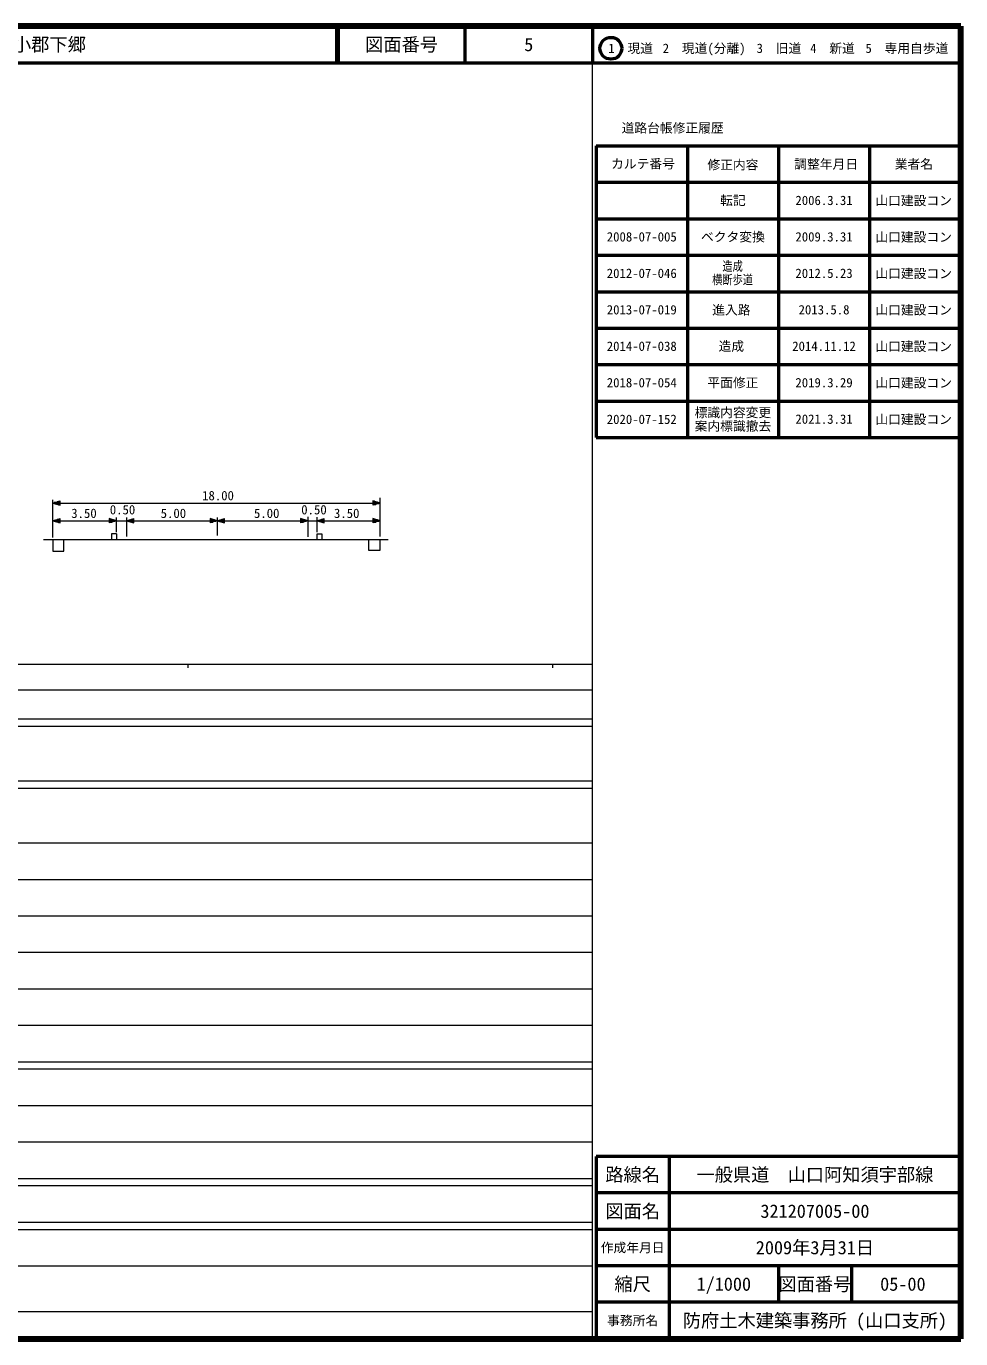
# Model space of a CAD drawing. Units: millimetres, scale not verified. Extents: x 40000 to 680000, y 20000 to 380000.
# Drawn here: x 423658 to 680000, y 20000 to 380000 of the extents above; entities that cross this region are included whole.
import ezdxf
from ezdxf.enums import TextEntityAlignment as Align

# ---------------------------------------------------------------- set-up
doc = ezdxf.new("R2010")
doc.units = ezdxf.units.MM
doc.header["$LTSCALE"] = 1000
for name, color, linetype, lineweight in [('M-BGD', 7, 'Continuous', 13), ('M-TTL', 2, 'Continuous', 140), ('M-TTL-BAND', 7, 'Continuous', 13), ('M-TTL-FRAM', 2, 'Continuous', 50), ('M-TTL-LINE', 7, 'Continuous', 50)]:
    doc.layers.add(name, color=color, linetype=linetype, lineweight=lineweight)
doc.layers.add('M-TTL-TXT', color=7, linetype='Continuous')
doc.styles.add('ＭＳ ゴシック', font='')
doc.styles.get('ＭＳ ゴシック').set_extended_font_data('MS Gothic')

msp = doc.modelspace()

# ---------------------------------------------------------------- linework, layer by layer
at = {"layer": 'M-BGD'}
for p, q in [((430943, 239760), (430943, 250081)), ((430943, 249216), (432943, 249816)), ((430943, 249216), (432943, 248616)), ((430943, 249216), (432943, 249216)), ((432943, 249336), (431343, 249336)), ((432943, 249096), (431343, 249096)), ((431743, 249456), (432943, 249456)), ((431743, 248976), (432943, 248976)), ((432943, 249576), (432143, 249576)), ((432943, 248856), (432143, 248856)), ((432543, 249696), (432943, 249696)), ((432543, 248736), (432943, 248736)), ((432943, 248616), (432943, 249816)), ((432943, 249216), (518767, 249216)), ((520767, 249216), (518767, 249816)), ((518767, 249816), (518767, 248616)), ((519167, 249696), (518767, 249696)), ((518767, 249576), (519567, 249576)), ((519967, 249456), (518767, 249456)), ((518767, 249336), (520367, 249336)), ((520767, 249216), (518767, 248616)), ((520767, 249216), (518767, 249216)), ((518767, 249096), (520367, 249096)), ((519967, 248976), (518767, 248976)), ((518767, 248856), (519567, 248856)), ((519167, 248736), (518767, 248736)), ((520767, 240018), (520767, 250638)), ((430943, 244357), (432943, 244957)), ((432543, 244837), (432943, 244837)), ((432943, 243757), (432943, 244957)), ((446386, 244957), (446386, 243757)), ((448386, 244357), (446386, 244957)), ((446786, 244837), (446386, 244837)), ((448386, 241205), (448386, 245295)), ((451194, 245277), (451194, 240064)), ((451194, 244357), (453194, 244957)), ((452794, 244837), (453194, 244837)), ((453194, 243757), (453194, 244957)), ((474067, 244957), (474067, 243757)), ((476067, 244357), (474067, 244957)), ((474467, 244837), (474067, 244837)), ((476067, 245218), (476067, 240321)), ((476067, 244357), (478067, 244957)), ((477667, 244837), (478067, 244837)), ((478067, 243757), (478067, 244957)), ((498877, 244957), (498877, 243757)), ((500877, 244357), (498877, 244957)), ((499277, 244837), (498877, 244837)), ((500877, 245411), (500877, 239970)), ((503422, 241268), (503422, 245376)), ((503422, 244357), (505422, 244957)), ((505022, 244837), (505422, 244837)), ((505422, 243757), (505422, 244957)), ((518767, 244957), (518767, 243757)), ((520767, 244357), (518767, 244957)), ((519167, 244837), (518767, 244837)), ((430943, 244357), (432943, 244357)), ((430943, 244357), (432943, 243757)), ((432943, 244477), (431343, 244477)), ((432943, 244237), (431343, 244237)), ((431743, 244597), (432943, 244597)), ((431743, 244117), (432943, 244117)), ((432943, 244717), (432143, 244717)), ((432943, 243997), (432143, 243997)), ((432543, 243877), (432943, 243877)), ((432943, 244357), (446386, 244357)), ((446386, 244717), (447186, 244717)), ((447586, 244597), (446386, 244597)), ((446386, 244477), (447986, 244477)), ((448386, 244357), (446386, 244357)), ((448386, 244357), (446386, 243757)), ((446386, 244237), (447986, 244237)), ((447586, 244117), (446386, 244117)), ((446386, 243997), (447186, 243997)), ((446786, 243877), (446386, 243877)), ((448386, 244357), (451194, 244357)), ((451194, 244357), (453194, 244357)), ((451194, 244357), (453194, 243757)), ((453194, 244477), (451594, 244477)), ((453194, 244237), (451594, 244237)), ((451994, 244597), (453194, 244597)), ((451994, 244117), (453194, 244117)), ((453194, 244717), (452394, 244717)), ((453194, 243997), (452394, 243997)), ((452794, 243877), (453194, 243877)), ((453194, 244357), (474067, 244357)), ((474067, 244717), (474867, 244717)), ((475267, 244597), (474067, 244597)), ((474067, 244477), (475667, 244477)), ((476067, 244357), (474067, 244357)), ((476067, 244357), (474067, 243757)), ((474067, 244237), (475667, 244237)), ((475267, 244117), (474067, 244117)), ((474067, 243997), (474867, 243997)), ((474467, 243877), (474067, 243877)), ((476067, 244357), (478067, 244357)), ((476067, 244357), (478067, 243757)), ((478067, 244477), (476467, 244477)), ((478067, 244237), (476467, 244237)), ((476867, 244597), (478067, 244597)), ((476867, 244117), (478067, 244117)), ((478067, 244717), (477267, 244717)), ((478067, 243997), (477267, 243997)), ((477667, 243877), (478067, 243877)), ((478067, 244357), (498877, 244357)), ((498877, 244717), (499677, 244717)), ((500077, 244597), (498877, 244597)), ((498877, 244477), (500477, 244477)), ((500877, 244357), (498877, 244357)), ((500877, 244357), (498877, 243757)), ((498877, 244237), (500477, 244237)), ((500077, 244117), (498877, 244117)), ((498877, 243997), (499677, 243997)), ((499277, 243877), (498877, 243877)), ((500877, 244357), (503422, 244357)), ((503422, 244357), (505422, 244357)), ((503422, 244357), (505422, 243757)), ((505422, 244477), (503822, 244477)), ((505422, 244237), (503822, 244237)), ((504222, 244597), (505422, 244597)), ((504222, 244117), (505422, 244117)), ((505422, 244717), (504622, 244717)), ((505422, 243997), (504622, 243997)), ((505022, 243877), (505422, 243877)), ((505422, 244357), (518767, 244357)), ((518767, 244717), (519567, 244717)), ((519967, 244597), (518767, 244597)), ((518767, 244477), (520367, 244477)), ((520767, 244357), (518767, 244357)), ((520767, 244357), (518767, 243757)), ((518767, 244237), (520367, 244237)), ((519967, 244117), (518767, 244117)), ((518767, 243997), (519567, 243997)), ((519167, 243877), (518767, 243877)), ((428354, 239200), (522907, 239200)), ((430940, 239200), (430940, 235999)), ((434007, 235999), (434007, 239200)), ((447087, 240762), (447087, 239200)), ((448392, 240762), (447087, 240762)), ((448392, 240762), (448392, 239200)), ((503416, 240802), (504763, 240802)), ((503416, 239200), (503416, 240802)), ((504763, 240802), (504763, 239200)), ((517581, 239200), (517581, 236254)), ((520773, 236254), (520773, 239200)), ((430940, 235999), (434007, 235999)), ((517581, 236254), (520773, 236254))]:
    msp.add_line(p, q, dxfattribs=at)
at = {"layer": 'M-TTL'}
for p, q in [((680000, 380000), (40000, 380000)), ((680000, 20000), (680000, 380000)), ((40000, 20000), (680000, 20000))]:
    msp.add_line(p, q, dxfattribs=at)
at = {"layer": 'M-TTL-BAND'}
for p, q in [((579000, 20000), (579000, 370000)), ((40000, 205000), (579000, 205000)), ((468000, 205000), (468000, 204000)), ((568000, 205000), (568000, 204000)), ((68000, 198000), (579000, 198000)), ((40000, 190000), (579000, 190000)), ((40000, 188000), (579000, 188000)), ((40000, 173000), (579000, 173000)), ((40000, 171000), (579000, 171000)), ((40000, 156000), (579000, 156000)), ((46000, 146000), (579000, 146000)), ((52000, 136000), (579000, 136000)), ((46000, 126000), (579000, 126000)), ((52000, 116000), (579000, 116000)), ((46000, 106000), (579000, 106000)), ((40000, 96000), (579000, 96000)), ((40000, 94000), (579000, 94000)), ((49000, 84000), (579000, 84000)), ((40000, 74000), (579000, 74000)), ((40000, 64000), (579000, 64000)), ((40000, 62000), (579000, 62000)), ((40000, 52000), (579000, 52000)), ((40000, 50000), (579000, 50000)), ((40000, 40000), (579000, 40000)), ((68000, 27500), (579000, 27500))]:
    msp.add_line(p, q, dxfattribs=at)
at = {"layer": 'M-TTL-FRAM'}
for p, q in [((580000, 347197), (580000, 267197)), ((580000, 347197), (680000, 347197)), ((580000, 267197), (680000, 267197)), ((680000, 70000), (580000, 70000)), ((580000, 70000), (580000, 20000))]:
    msp.add_line(p, q, dxfattribs=at)
at = {"layer": 'M-TTL-LINE'}
for p, q in [((508747, 380000), (508747, 370000)), ((509247, 380000), (509247, 370000)), ((543997, 380000), (543997, 370000)), ((579000, 380000), (579000, 370000)), ((40000, 370000), (680000, 370000)), ((605000, 347197), (605000, 267197)), ((630000, 347197), (630000, 267197)), ((655000, 347197), (655000, 267197)), ((580000, 337197), (680000, 337197)), ((580000, 327197), (680000, 327197)), ((580000, 317197), (680000, 317197)), ((580000, 307197), (680000, 307197)), ((580000, 297197), (680000, 297197)), ((580000, 287197), (680000, 287197)), ((580000, 277197), (680000, 277197)), ((600000, 70000), (600000, 20000)), ((680000, 60000), (580000, 60000)), ((680000, 50000), (580000, 50000)), ((680000, 40000), (580000, 40000)), ((630000, 40000), (630000, 30000)), ((650000, 40000), (650000, 30000)), ((680000, 30000), (580000, 30000))]:
    msp.add_line(p, q, dxfattribs=at)
msp.add_circle((584031, 373958), 3000, dxfattribs=at)

# ---------------------------------------------------------------- texts
at = {"layer": 'M-BGD', "style": 'ＭＳ ゴシック'}
for s, p in [('18.00', (471902, 249216)), ('0.50', (446576, 245344)), ('0.50', (499094, 245344)), ('3.50', (436001, 244357)), ('5.00', (460527, 244357)), ('5.00', (486120, 244357)), ('3.50', (508069, 244357))]:
    msp.add_text(s, height=2566, dxfattribs=at).set_placement(p, align=Align.BOTTOM_LEFT)
at = {"layer": 'M-TTL-TXT', "style": 'ＭＳ ゴシック'}
msp.add_text('山口市小郡下郷', height=3666, dxfattribs=at).set_placement((405024, 375000), align=Align.MIDDLE_LEFT)
for s, height, p in [('図面番号', 3666, (526622, 375000)), ('5', 3666, (561497, 375000)), ('1\u3000現道', 2566, (589448, 373958)), ('2\u3000現道(分離)', 2566, (609619, 373958)), ('3\u3000旧道', 2566, (630121, 373958)), ('4\u3000新道', 2566, (644824, 373958)), ('5\u3000専用自歩道', 2566, (665228, 373958)), ('道路台帳修正履歴', 2566, (600968, 352113)), ('カルテ番号', 2566, (592839, 342277)), ('修正内容', 2566, (617509, 342023)), ('調整年月日', 2566, (643089, 342197)), ('業者名', 2566, (667134, 342197)), ('転記', 2566, (617500, 332245)), ('2006.3.31', 2566, (642500, 332245)), ('山口建設コン', 2566, (667077, 332189)), ('2008-07-005', 2566, (592500, 322245)), ('ベクタ変換', 2566, (617500, 322245)), ('2009.3.31', 2566, (642500, 322245)), ('山口建設コン', 2566, (667077, 322189)), ('2012-07-046', 2566, (592500, 312245)), ('2012.5.23', 2566, (642500, 312245)), ('山口建設コン', 2566, (667077, 312189)), ('2013-07-019', 2566, (592500, 302245)), ('進入路', 2566, (617077, 302189)), ('2013.5.8', 2566, (642500, 302245)), ('山口建設コン', 2566, (667077, 302189)), ('2014-07-038', 2566, (592500, 292245)), ('造成', 2566, (617077, 292245)), ('2014.11.12', 2566, (642500, 292245)), ('山口建設コン', 2566, (667077, 292189)), ('2018-07-054', 2566, (592500, 282245)), ('平面修正', 2566, (617500, 282245)), ('2019.3.29', 2566, (642500, 282245)), ('山口建設コン', 2566, (667077, 282189)), ('標識内容変更', 2566, (617500, 274047)), ('山口建設コン', 2566, (667077, 272189)), ('2020-07-152', 2566, (592500, 272197)), ('案内標識撤去', 2566, (617500, 270347)), ('2021.3.31', 2566, (642500, 272245)), ('路線名', 3666, (590000, 65000)), ('路線名', 3666, (590000, 65000)), ('一般県道\u3000山口阿知須宇部線', 3666, (640000, 65000)), ('図面名', 3666, (590000, 55000)), ('図面名', 3666, (590000, 55000)), ('321207005-00', 3666, (640000, 55000)), ('2009年3月31日', 3666, (640000, 45000)), ('作成年月日', 2566, (590000, 45000)), ('作成年月日', 2566, (590000, 45000)), ('縮尺', 3666, (590000, 35000)), ('縮尺', 3666, (590000, 35000)), ('1/1000', 3666, (615000, 35000)), ('図面番号', 3666, (640000, 35000)), ('図面番号', 3666, (640000, 35000)), ('05-00', 3666, (664125, 35000)), ('事務所名', 2566, (590000, 25000)), ('事務所名', 2566, (590000, 25000)), ('防府土木建築事務所 (山口支所)', 3666, (640000, 25000))]:
    msp.add_text(s, height=height, dxfattribs=at).set_placement(p, align=Align.MIDDLE_CENTER)
at = {"layer": 'M-TTL-TXT', "style": 'ＭＳ ゴシック', "width": 0.8}
for s, p in [('造成', (617411, 314209)), ('横断歩道', (617411, 310509))]:
    msp.add_text(s, height=2566, dxfattribs=at).set_placement(p, align=Align.MIDDLE_CENTER)

doc.saveas('drawing.dxf')
